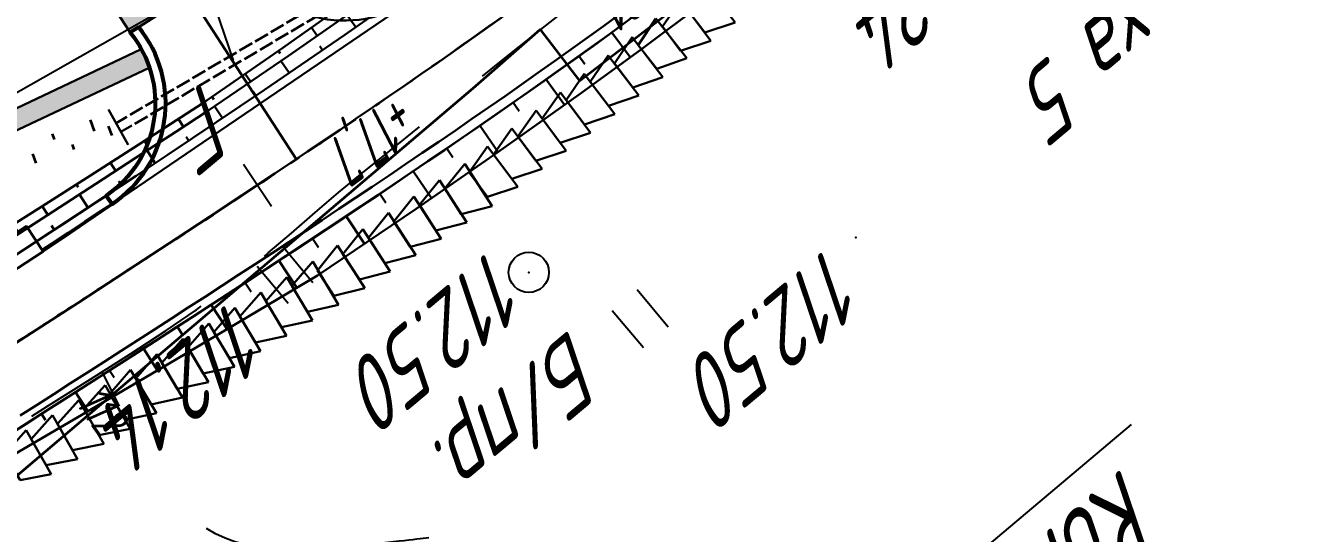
# Model space of a CAD drawing. Header units: millimetres. Extents: x -698 to 8131, y -704 to 4503.
# Drawn here: x 7751.8 to 7815.3, y -586.4 to -561.2 of the extents above; entities that cross this region are included whole.
import ezdxf
from ezdxf import colors
from ezdxf.entities.mleader import LeaderData, LeaderLine
from ezdxf.math import Vec2, Vec3

# ---------------------------------------------------------------- set-up
doc = ezdxf.new("R2010")
doc.units = ezdxf.units.MM
for name, pattern in [('ACAD_ISO02W100', [15, 12, -3]), ('CONTI', [0]), ('STROT', [1.7, 0.5, -1.2])]:
    doc.linetypes.add(name, pattern=pattern)
for name, color, linetype, lineweight in [('10', 1, 'Continuous', 35), ('Гравий', 30, 'Continuous', 35), ('КОПИЯ_ОСЬ_13_ОТКОСЫ', 7, 'Continuous', 30), ('КОПИЯ_ОСЬ_ГРАНИЦЫ_ПОЛОС', 7, 'Continuous', 30), ('КОПИЯ_ОСЬ_ОТКОСЫ', 7, 'Continuous', 30), ('Остановки', 1, 'Continuous', 30), ('ОСЬ_ВЕРХ_ПОКРЫТИЯ_ГРАНИЦЫ_ПОЛОС', 7, 'Continuous', 30), ('ОСЬ_ВЕРХ_ПОКРЫТИЯ_ОСЬ', 1, 'Continuous', 30), ('Ось_примыкания', 1, 'Continuous', 35), ('Площ примыкании', 101, 'Continuous', 30), ('Тротуар', 40, 'Continuous', 35), ('Трубы мет.', 7, 'ACAD_ISO02W100', 30)]:
    doc.layers.add(name, color=color, linetype=linetype, lineweight=lineweight)
for name, color, linetype in [('GOR_BDEFAULT', 212, 'CONTI'), ('NAD_MDEFAULT', 7, 'CONTI'), ('PI_OTDEFAULT', 172, 'CONTI'), ('PI_TTDEFAULT', 5, 'CONTI'), ('SIT_LDEFAULT', 7, 'CONTI'), ('USLZNDEFAULT', 7, 'CONTI'), ('Выноски', 250, 'Continuous'), ('канава', 7, 'Continuous'), ('ОСЬ_ВЕРХ_ПОКРЫТИЯ_ПИКЕТЫ', 1, 'Continuous'), ('разметка', 7, 'Continuous')]:
    doc.layers.add(name, color=color, linetype=linetype)
doc.layers.get('КОПИЯ_ОСЬ_ОТКОСЫ').off()
doc.styles.add('eskd', font='isocpeui.ttf', dxfattribs={"width": 1.2})
doc.styles.add('SHRFT', font='isocpeui.ttf', dxfattribs={"width": 3.5})
doc.styles.get("Standard").update_dxf_attribs({"font": 'isocpeui.ttf'})
doc.styles.add('ГОСТ', font='isocpeui.ttf', dxfattribs={"height": 4})

# ---------------------------------------------------------------- blocks, each defined once
blk = doc.blocks.new('BL_2011')
at = {"color": 0}
for p, q in [((0, 0), (0, 2.4)), ((1.6, 0), (1.6, 2.4))]:
    blk.add_line(p, q, dxfattribs=at)
blk = doc.blocks.new('BL_20')
at = {"color": 0}
blk.add_circle((0, 0), 1, dxfattribs=at)
blk = doc.blocks.new('6')
at = {"layer": 'канава', "color": 5, "linetype": 'Continuous', "lineweight": 30}
for p, q in [((-1.5, -1.25), (-1.5, 1.25)), ((0, 0.75), (-1.5, 1.25)), ((0, 0.75), (0, -0.75)), ((0, -0.75), (-1.5, -1.25))]:
    blk.add_line(p, q, dxfattribs=at)
blk = doc.blocks.new('*U57')
at = {"layer": 'КОПИЯ_ОСЬ_13_ОТКОСЫ'}
for points in [[(139.828, -781.421), (124.639, -794.432), (118.802, -799.315), (116.616, -801.136), (111.51, -805.35), (110.049, -806.542), (109.317, -807.136), (105.14, -811.284), (101.623, -814.691), (98.065, -818.047), (97.347, -818.711), (94.844, -820.625), (93.662, -821.511), (89.789, -824.346), (85.868, -827.133), (82.702, -829.334), (78.711, -832.055), (77.131, -833.095), (75.546, -834.132), (73.162, -835.683), (70.772, -837.229), (66.775, -839.8)], [(154.577, -767.893), (124.228, -793.95), (118.413, -798.857), (116.236, -800.687), (111.152, -804.919), (109.697, -806.117), (108.968, -806.714), (104.79, -810.85), (101.274, -814.246), (97.717, -817.591), (97, -818.253), (94.502, -820.163), (93.315, -821.037), (89.471, -823.898), (85.577, -826.711), (82.431, -828.934), (78.465, -831.684), (76.877, -832.711), (75.285, -833.735), (72.891, -835.267), (70.489, -836.794), (66.473, -839.334)], [(83.84, -827.938), (84.127, -828.344)], [(82.205, -829.09), (82.3, -829.226)], [(80.562, -830.23), (80.827, -830.612)], [(78.918, -831.369), (79.007, -831.497)], [(77.249, -832.47), (77.497, -832.854)], [(75.568, -833.554), (75.65, -833.682)], [(73.883, -834.632), (74.146, -835.043)], [(72.197, -835.708), (72.284, -835.845)], [(70.509, -836.781), (70.788, -837.218)]]:
    blk.add_lwpolyline(points, dxfattribs=at)

msp = doc.modelspace()

# ---------------------------------------------------------------- hatches: boundary and pattern name
at = {"layer": 'Гравий', "ltscale": 7}
msp.add_hatch(color=256, dxfattribs=at).paths.add_polyline_path([(7754.81, -558.191), (7756.972, -561.536), (7762.851, -557.736), (7760.704, -554.381)])
at = {"layer": 'Тротуар', "lineweight": 30, "ltscale": 7}
msp.add_hatch(color=256, dxfattribs=at).paths.add_polyline_path([(7749.029, -567.75), (7750.566, -566.757), (7757.916, -563.279), (7757.488, -562.375), (7750.079, -565.881), (7747.555, -567.315), (7742.559, -569.249), (7737.418, -572.671), (7736.633, -573.333), (7726.975, -584.015), (7728.541, -586.297), (7729.579, -586.042), (7728.246, -584.1), (7737.312, -574.068), (7738.019, -573.472), (7743.022, -570.142), (7748.11, -568.172)])

# ---------------------------------------------------------------- linework, layer by layer
at = {"linetype": 'Continuous'}
msp.add_lwpolyline([(7806.556, -580.958), (7765.463, -615.625), (7724.109, -594.5)], dxfattribs=at)
at = {"layer": '10'}
for points in [[(7777.275, -561.382), (7779.235, -563.922), (7804.995, -544.202), (7801.735, -540.062), (7827.925, -519.342), (7830.075, -522.142), (7880.365, -480.112), (7888.765, -477.362), (7981.265, -400.242), (7996.105, -379.532), (8005.275, -357.472), (8007.615, -334.042), (8006.055, -312.952), (7993.635, -264.502)], [(7975.845, -360.712), (7964.925, -382.972), (7873.845, -465.012), (7802.365, -526.162), (7782.805, -543.732), (7781.165, -545.212), (7775.065, -553.902), (7772.415, -560.052), (7756.235, -553.832), (7709.585, -595.872), (7707.175, -597.812), (7721.345, -610.022), (7724.195, -606.932), (7731.065, -600.732), (7731.065, -600.732), (7773.955, -564.292), (7777.275, -561.382)], [(7873.845, -465.012), (7802.365, -526.162), (7782.805, -543.732), (7781.165, -545.212), (7775.065, -553.902), (7772.415, -560.052), (7756.235, -553.832), (7709.585, -595.872), (7707.175, -597.812), (7721.345, -610.022), (7724.195, -606.932), (7731.065, -600.732), (7731.065, -600.732), (7773.955, -564.292), (7777.275, -561.382), (7779.235, -563.922), (7804.995, -544.202), (7801.735, -540.062), (7827.925, -519.342)]]:
    msp.add_lwpolyline(points, dxfattribs=at)
at = {"layer": 'GOR_BDEFAULT', "color": 212, "elevation": 112, "flags": 128}
for points in [[(7756.439, -580.05), (7755.599, -578.39)], [(7771.759, -586.58), (7771.629, -586.6), (7771.489, -586.61), (7771.339, -586.63), (7771.169, -586.65), (7770.969, -586.67), (7770.769, -586.69), (7770.539, -586.72), (7770.289, -586.74), (7770.019, -586.77), (7769.729, -586.8), (7769.419, -586.84), (7769.089, -586.87), (7768.739, -586.91), (7768.359, -586.95), (7767.959, -586.99), (7767.539, -587.04), (7767.099, -587.08), (7766.629, -587.12), (7766.149, -587.15), (7765.659, -587.17), (7765.169, -587.18), (7764.659, -587.17), (7764.149, -587.14), (7763.639, -587.09), (7763.139, -587.02), (7762.639, -586.91), (7762.149, -586.77), (7761.669, -586.59), (7761.199, -586.38), (7760.759, -586.12)]]:
    msp.add_lwpolyline(points, dxfattribs=at)
at = {"layer": 'PI_TTDEFAULT', "color": 5}
for p in [(7792.919, -571.69, 112.502), (7776.719, -573.42, 112.5), (7760.209, -575.31, 112.136)]:
    msp.add_point(p, dxfattribs=at)
at = {"layer": 'SIT_LDEFAULT', "color": 7}
for p, q in [((7777.309, -561.39), (7779.319, -559.8)), ((7775.289, -563.01), (7777.309, -561.39)), ((7774.419, -563.7), (7775.289, -563)), ((7769.839, -567.39), (7771.299, -566.21)), ((7768.479, -568.49), (7769.839, -567.4)), ((7767.299, -569.47), (7768.479, -568.49)), ((7766.129, -570.46), (7767.299, -569.47)), ((7764.969, -571.47), (7766.129, -570.46)), ((7763.809, -572.46), (7764.969, -571.47)), ((7763.619, -572.61), (7763.809, -572.46)), ((7758.759, -576.3), (7760.209, -575.31)), ((7760.209, -575.31), (7760.489, -575.1)), ((7756.979, -577.46), (7758.759, -576.3)), ((7754.999, -578.72), (7756.979, -577.46)), ((7752.929, -580.02), (7754.999, -578.72)), ((7752.099, -580.54), (7752.929, -580.02))]:
    msp.add_line(p, q, dxfattribs=at)
at = {"layer": 'Гравий', "linetype": 'Continuous'}
msp.add_lwpolyline([(7756.972, -561.536), (7754.81, -558.191), (7760.704, -554.381), (7762.851, -557.736)], dxfattribs=at)
at = {"layer": 'КОПИЯ_ОСЬ_13_ОТКОСЫ'}
for points in [[(7847.91, -494.068), (7802.229, -532.754), (7799.326, -535.201), (7794.239, -539.449), (7792.782, -540.651), (7792.052, -541.25), (7787.828, -545.357), (7784.27, -548.732), (7780.671, -552.054), (7779.945, -552.712), (7776.82, -555.045), (7775.449, -556.054), (7771.548, -558.874), (7767.603, -561.646), (7763.62, -564.379), (7758.852, -567.583), (7757.272, -568.632), (7754.896, -570.2), (7751.719, -572.286), (7722.994, -591.049)], [(7854.399, -501.677), (7808.967, -540.675), (7806.061, -543.157), (7800.942, -547.49), (7799.469, -548.722), (7798.731, -549.337), (7793.77, -552.73), (7789.595, -555.509), (7785.379, -558.235), (7784.53, -558.773), (7780.713, -561.615), (7776.704, -564.476), (7772.662, -567.276), (7768.596, -570.024), (7763.728, -573.241), (7762.124, -574.287), (7759.718, -575.848), (7757.31, -577.401), (7753.295, -579.976), (7726.799, -596.934)], [(7821.936, -514.776), (7806.747, -527.786), (7800.91, -532.669), (7798.724, -534.491), (7793.619, -538.704), (7792.157, -539.897), (7791.425, -540.491), (7787.248, -544.638), (7783.731, -548.046), (7780.172, -551.401), (7779.456, -552.066), (7776.952, -553.979), (7775.77, -554.866), (7771.897, -557.7), (7767.976, -560.488), (7764.809, -562.689), (7760.82, -565.409), (7759.239, -566.45), (7757.654, -567.487), (7755.27, -569.037), (7752.88, -570.583), (7748.882, -573.155)], [(7830.147, -524.405), (7815.236, -537.743), (7809.367, -542.62), (7807.155, -544.45), (7801.958, -548.71), (7800.463, -549.922), (7799.713, -550.527), (7794.735, -553.928), (7790.544, -556.718), (7786.309, -559.455), (7785.456, -559.995), (7782.235, -562.4), (7779.218, -564.602), (7775.191, -567.465), (7771.137, -570.27), (7766.248, -573.573), (7761.301, -576.522), (7758.826, -577.981), (7755.527, -579.915), (7748.937, -583.762), (7737.797, -590.476), (7731.767, -594.041), (7727.097, -597.395)], [(7768.144, -561.266), (7767.721, -560.665)], [(7780.829, -561.529), (7781.744, -562.758)], [(7766.5, -562.404), (7766.361, -562.202)], [(7764.85, -563.535), (7764.441, -562.94)], [(7779.203, -562.693), (7779.5, -563.108)], [(7777.575, -563.854), (7778.482, -565.125)], [(7763.198, -564.662), (7763.064, -564.463)], [(7775.94, -565.006), (7776.236, -565.433)], [(7761.538, -565.778), (7761.142, -565.189)], [(7774.296, -566.145), (7775.204, -567.455)], [(7759.878, -566.893), (7759.746, -566.697)], [(7758.215, -568.005), (7757.805, -567.388)], [(7772.652, -567.283), (7772.949, -567.724)], [(7756.548, -569.11), (7756.412, -568.904)], [(7770.994, -568.403), (7771.9, -569.742)], [(7754.88, -570.212), (7754.455, -569.565)], [(7769.337, -569.523), (7769.639, -569.969)], [(7767.674, -570.633), (7768.577, -572)], [(7753.208, -571.309), (7753.066, -571.094)], [(7766.005, -571.736), (7766.307, -572.191)], [(7764.337, -572.839), (7765.226, -574.183)], [(7762.664, -573.935), (7762.958, -574.385)], [(7760.987, -575.025), (7761.775, -576.239)], [(7759.309, -576.112), (7759.57, -576.518)], [(7757.627, -577.196), (7758.323, -578.276)], [(7755.944, -578.277), (7756.176, -578.637)], [(7754.261, -579.357), (7754.866, -580.3)], [(7752.577, -580.436), (7752.778, -580.75)]]:
    msp.add_lwpolyline(points, dxfattribs=at)
at = {"layer": 'КОПИЯ_ОСЬ_ГРАНИЦЫ_ПОЛОС'}
msp.add_lwpolyline([(7757.393, -561.267), (7757.764, -561.841, -0.4077), (7756.094, -570.063), (7754.76, -570.969), (7753.96, -571.511), (7753.159, -572.053), (7752.658, -572.392)], format="xyb", dxfattribs=at)
at = {"layer": 'Остановки', "color": 1, "linetype": 'Continuous'}
msp.add_lwpolyline([(7735.907, -583.318), (7735.087, -582.062), (7751.839, -571.135), (7752.658, -572.392), (7752.658, -572.392), (7735.907, -583.318)], close=True, dxfattribs=at)
at = {"layer": 'ОСЬ_ВЕРХ_ПОКРЫТИЯ_ГРАНИЦЫ_ПОЛОС'}
for points in [[(7781.184, -560.649), (7780.418, -561.211), (7779.609, -561.796), (7778.798, -562.378), (7777.986, -562.958), (7777.172, -563.534), (7776.357, -564.109), (7775.541, -564.68), (7774.723, -565.25), (7773.904, -565.816), (7773.084, -566.381), (7772.263, -566.944), (7771.44, -567.504), (7770.617, -568.062), (7769.793, -568.619), (7768.967, -569.173), (7768.141, -569.726), (7767.315, -570.277), (7766.487, -570.826), (7765.659, -571.374), (7764.83, -571.92), (7764, -572.464), (7763.17, -573.008), (7762.34, -573.55), (7761.509, -574.091), (7760.678, -574.631), (7759.846, -575.169), (7759.014, -575.707), (7758.182, -576.244), (7757.35, -576.78), (7756.518, -577.315), (7755.685, -577.85), (7754.853, -578.384), (7754.021, -578.918), (7753.188, -579.451), (7752.356, -579.984), (7751.524, -580.516)], [(7781.48, -561.051), (7780.712, -561.615), (7779.901, -562.202), (7779.089, -562.785), (7778.276, -563.365), (7777.461, -563.943), (7776.645, -564.518), (7775.827, -565.09), (7775.008, -565.66), (7774.188, -566.228), (7773.367, -566.793), (7772.545, -567.356), (7771.721, -567.917), (7770.897, -568.476), (7770.072, -569.033), (7769.246, -569.588), (7768.419, -570.142), (7767.591, -570.693), (7766.763, -571.243), (7765.934, -571.791), (7765.105, -572.337), (7764.275, -572.883), (7763.444, -573.426), (7762.613, -573.969), (7761.782, -574.51), (7760.95, -575.05), (7760.118, -575.589), (7759.286, -576.127), (7758.453, -576.664), (7757.621, -577.2), (7756.788, -577.736), (7755.956, -578.271), (7755.123, -578.805), (7754.29, -579.339), (7753.458, -579.872), (7752.626, -580.405), (7751.794, -580.937), (7750.962, -581.47)], [(7781.48, -561.051), (7780.713, -561.615), (7779.903, -562.201), (7779.091, -562.784), (7778.277, -563.364), (7777.463, -563.941), (7776.646, -564.516), (7775.829, -565.089), (7775.01, -565.659), (7774.19, -566.227), (7773.369, -566.792), (7772.547, -567.355), (7771.723, -567.916), (7770.899, -568.475), (7770.074, -569.032), (7769.248, -569.587), (7768.421, -570.14), (7767.593, -570.692), (7766.765, -571.242), (7765.936, -571.79), (7765.107, -572.336), (7764.276, -572.881), (7763.446, -573.425), (7762.615, -573.968), (7761.784, -574.509), (7760.952, -575.049), (7760.12, -575.588), (7759.288, -576.126), (7758.455, -576.663), (7757.623, -577.199), (7756.79, -577.735), (7755.957, -578.269), (7755.125, -578.804), (7754.292, -579.337), (7753.46, -579.871), (7752.628, -580.403), (7751.796, -580.936), (7750.964, -581.468)]]:
    msp.add_lwpolyline(points, dxfattribs=at)
for points in [[(7757.392, -561.265), (7757.745, -561.811, -0.410222), (7756.032, -570.062), (7756.032, -570.062), (7756.032, -570.062), (7756.032, -570.062), (7756.032, -570.062), (7755.537, -570.377), (7754.715, -570.919), (7753.891, -571.46), (7753.067, -572.001), (7752.602, -572.306)], [(7756.972, -561.536), (7757.325, -562.082, -0.40997), (7755.758, -569.643), (7755.265, -569.958), (7754.44, -570.501), (7753.617, -571.042), (7752.793, -571.583), (7752.329, -571.887)]]:
    msp.add_lwpolyline(points, format="xyb", dxfattribs=at)
at = {"layer": 'ОСЬ_ВЕРХ_ПОКРЫТИЯ_ОСЬ'}
msp.add_lwpolyline([(7775.351, -560.802), (7774.559, -561.366), (7773.765, -561.928), (7772.97, -562.487), (7772.173, -563.044), (7771.375, -563.6), (7770.576, -564.153), (7769.775, -564.705), (7768.974, -565.254), (7768.171, -565.802), (7767.366, -566.349), (7765.755, -567.437), (7764.139, -568.519), (7762.52, -569.596), (7760.898, -570.668), (7759.273, -571.736), (7756.832, -573.332), (7754.387, -574.922), (7749.49, -578.091)], dxfattribs=at)
at = {"layer": 'ОСЬ_ВЕРХ_ПОКРЫТИЯ_ПИКЕТЫ'}
msp.add_line((7762.579, -568.056), (7763.964, -570.138), dxfattribs=at)
at = {"layer": 'Ось_примыкания', "color": 0}
for p, q in [((7754.981, -565.864), (7755.187, -566.428)), ((7756.07, -566.638), (7755.899, -566.168)), ((7753.102, -566.549), (7753.205, -566.831)), ((7752.312, -568.008), (7752.141, -567.538)), ((7754.191, -567.323), (7754.106, -567.088))]:
    msp.add_line(p, q, dxfattribs=at)
at = {"layer": 'Ось_примыкания', "linetype": 'Continuous'}
for points in [[(7762.851, -557.736), (7756.972, -561.536)], [(7759.911, -559.636), (7765.21, -567.833)]]:
    msp.add_lwpolyline(points, dxfattribs=at)
at = {"layer": 'Площ примыкании', "linetype": 'Continuous', "lineweight": 30}
msp.add_lwpolyline([(7771.198, -559.736), (7756.072, -570.034, 0.421848), (7757.579, -561.554), (7757.392, -561.265), (7762.431, -558.008, 0.445987), (7771.198, -559.736, -1.208635)], format="xyb", dxfattribs=at)
at = {"layer": 'Площ примыкании', "color": 4, "lineweight": 53, "ltscale": 7}
msp.add_lwpolyline([(7757.393, -561.267), (7756.972, -561.536, -0.43898), (7755.779, -569.619), (7756.072, -570.034, 0.440087), (7757.393, -561.267, 2.931256)], format="xyb", dxfattribs=at)
at = {"layer": 'разметка', "lineweight": 30, "ltscale": 7}
for points in [[(7838.467, -508.69), (7820.061, -524.384, -0.003372), (7795.392, -545.294, -0.007197), (7786.072, -552.794, -0.008027), (7786.072, -552.794, -0.012479), (7773.075, -562.407)], [(7733.159, -588.65), (7749.954, -577.791), (7749.954, -577.791, 0.001154), (7757.809, -572.693)]]:
    msp.add_lwpolyline(points, format="xyb", dxfattribs=at)
at = {"layer": 'разметка', "linetype": 'STROT', "lineweight": 30}
msp.add_lwpolyline([(7773.075, -562.407, -0.010663), (7757.809, -572.693)], format="xyb", dxfattribs=at)
at = {"layer": 'Тротуар', "lineweight": 30, "ltscale": 7}
for points in [[(7757.488, -562.375), (7750.079, -565.881), (7747.555, -567.315), (7747.555, -567.315), (7742.559, -569.249), (7737.418, -572.671), (7736.615, -573.348), (7726.975, -584.015), (7728.541, -586.297)], [(7751.402, -571.42), (7749.029, -567.75), (7750.566, -566.757), (7757.916, -563.279)]]:
    msp.add_lwpolyline(points, dxfattribs=at)
at = {"layer": 'Трубы мет.', "lineweight": 30, "ltscale": 0.06}
for points in [[(7769.222, -558.416), (7756.273, -566.023)], [(7769.446, -558.82), (7756.515, -566.461)]]:
    msp.add_lwpolyline(points, dxfattribs=at)
at = {"layer": 'Трубы мет.', "lineweight": 30}
msp.add_lwpolyline([(7755.896, -565.341), (7756.863, -567.092)], dxfattribs=at)

# ---------------------------------------------------------------- block references
at = {"layer": 'USLZNDEFAULT', "color": 7, "rotation": 40}
for name, p in [('BL_2011', (7764.799, -574.96)), ('BL_20', (7776.719, -573.42)), ('BL_2011', (7782.399, -577.16))]:
    msp.add_blockref(name, p, dxfattribs=at)
at = {"layer": 'КОПИЯ_ОСЬ_13_ОТКОСЫ'}
msp.add_blockref('*U57', (7682.108, 266.646), dxfattribs=at)
at = {"layer": 'КОПИЯ_ОСЬ_ОТКОСЫ'}
for p, rotation in [((7784.99, -560.939), 216.8277385277615), ((7783.789, -561.838), 216.8277385277615), ((7782.598, -562.749), 218.1198499485766), ((7781.413, -563.668), 217.3502064310734), ((7780.22, -564.578), 217.3502064310734), ((7779.028, -565.488), 217.3502064310734), ((7777.834, -566.396), 216.5540230693771), ((7776.629, -567.289), 216.5540230693771), ((7775.424, -568.183), 216.5540230693771), ((7774.219, -569.076), 216.5540230693771), ((7772.967, -569.901), 212.7104873300393), ((7771.705, -570.712), 212.7104873300393), ((7770.442, -571.522), 212.7104873300393), ((7769.18, -572.333), 212.7104873300393), ((7767.918, -573.143), 212.7104873300393), ((7766.656, -573.954), 212.7104873300393), ((7765.369, -574.725), 210.7034640020359), ((7764.08, -575.491), 210.7034640020359), ((7762.79, -576.256), 210.7034640020359), ((7761.5, -577.022), 210.7034640020359), ((7760.21, -577.788), 210.7034640020359), ((7758.921, -578.554), 210.7034640020359), ((7757.631, -579.32), 210.7034640020359), ((7756.341, -580.086), 210.7034640020359), ((7755.044, -580.839), 209.8112562277057), ((7753.743, -581.585), 209.8112562277057), ((7752.441, -582.331), 209.8112562277057), ((7751.14, -583.076), 209.8112562277057)]:
    msp.add_blockref('6', p, dxfattribs=dict(at, rotation=rotation))

# ---------------------------------------------------------------- texts
at = {"layer": 'GOR_BDEFAULT', "color": 212, "style": 'SHRFT', "width": 0.75}
msp.add_text('112', height=1.7223, rotation=305.52455, dxfattribs=at).set_placement((7754.208, -579.881, 112))
at = {"layer": 'NAD_MDEFAULT', "color": 7, "style": 'eskd', "oblique": 10, "width": 0.8}
for s, height, rotation, p in [('ольха 5', 3.5, 220, (7811.236, -555.291)), ('Г', 3.5, 220, (7760.67, -563.84)), ('Б/пр.', 3.5, 220, (7778.899, -576.095)), ('Конец трассы ПК 131+68,1', 4, 220.06642, (7806.29, -582.953))]:
    msp.add_text(s, height=height, rotation=rotation, dxfattribs=at).set_placement(p)
at = {"layer": 'PI_OTDEFAULT', "color": 172, "style": 'eskd', "oblique": 10, "width": 0.8}
for s, p in [('114.24', (7800.039, -554.19)), ('112.50', (7775.068, -572.043)), ('112.50', (7791.772, -571.925)), ('112.14', (7762.196, -574.569))]:
    msp.add_text(s, height=3.5, rotation=220, dxfattribs=at).set_placement(p)
at = {"layer": 'ОСЬ_ВЕРХ_ПОКРЫТИЯ_ПИКЕТЫ', "width": 0.6}
for s, p in [('131', (7781.975, -557.824)), ('+17,7', (7770.176, -564.429))]:
    msp.add_text(s, height=2.5, rotation=216.50404, dxfattribs=at).set_placement(p)

# ---------------------------------------------------------------- leaders
at = {"layer": 'Выноски', "linetype": 'Continuous'}
ml = msp.add_multileader_mtext('Standard', dxfattribs=at)
ml.set_content('Граница работа по примыканию', color=256, style='ГОСТ')
ml.set_leader_properties()
ml.build(insert=Vec2(0, 0))
ml.multileader.update_dxf_attribs({"text_left_attachment_type": 5, "text_right_attachment_type": 5, "dogleg_length": 0, "arrow_head_size": 0.18})
ctx = ml.context
ctx.base_point, ctx.char_height, ctx.arrow_head_size, ctx.landing_gap_size, ctx.plane_origin, ctx.plane_x_axis, ctx.plane_y_axis = Vec3(7795.119, -455.372), 5, 0.18, 0, Vec3(7874.906, -553.471), Vec3(-0.756333, -0.654187), Vec3(0.654187, -0.756333)
ctx.left_attachment, ctx.right_attachment = 5, 5
notes = []
notes.append((ctx, [(1, (1, 1, 0), (7697.516, -539.793), (0.756333, 0.654187), 0, [(0, [(7838.703, -494.052)], 0, []), (2, [(7759.92, -559.65), (7713.908, -585.775)], 0, [])])]))
ctx.mtext.insert, ctx.mtext.text_direction, ctx.mtext.rotation, ctx.mtext.flow_direction = Vec3(7799.328, -460.237), Vec3(-0.756333, -0.654187), 3.8547, 5
ml = msp.add_multileader_mtext('Standard', dxfattribs=at)
ml.set_content('металл. труба, {\\Fgost|c204;%%C} 0,5м, L-15,0м', color=256, style='ГОСТ')
ml.set_leader_properties()
ml.build(insert=Vec2(0, 0))
ml.multileader.update_dxf_attribs({"text_left_attachment_type": 5, "text_right_attachment_type": 5, "dogleg_length": 0, "arrow_head_size": 0.18})
ctx = ml.context
ctx.base_point, ctx.arrow_head_size, ctx.landing_gap_size, ctx.plane_origin, ctx.plane_x_axis, ctx.plane_y_axis = Vec3(7824.937, -445.475), 0.18, 0, Vec3(7723.715, -446.2), Vec3(-0.770857, -0.637008), Vec3(0.637008, -0.770857)
ctx.left_attachment, ctx.right_attachment, ctx.text_align_type = 5, 5, 2
notes.append((ctx, [(1, (1, 1, 0), (7744.768, -511.724), (0.770857, 0.637008), 0, [(0, [(7762.146, -563.093)], 0, [])])]))
ctx.mtext.insert, ctx.mtext.text_direction, ctx.mtext.rotation, ctx.mtext.alignment, ctx.mtext.flow_direction = Vec3(7748.046, -515.691), Vec3(-0.770857, -0.637008), 3.832203, 3, 5
ml = msp.add_multileader_mtext('Standard', dxfattribs=at)
ml.set_content('Граница работа по примыканию', color=256, style='ГОСТ')
ml.set_leader_properties()
ml.build(insert=Vec2(0, 0))
ml.multileader.update_dxf_attribs({"text_left_attachment_type": 5, "text_right_attachment_type": 5, "dogleg_length": 0, "arrow_head_size": 0.18})
ctx = ml.context
ctx.base_point, ctx.char_height, ctx.arrow_head_size, ctx.landing_gap_size, ctx.plane_origin, ctx.plane_x_axis, ctx.plane_y_axis = Vec3(7763.628, -631.957), 5, 0.18, 0, Vec3(7832.713, -692.142), Vec3(-0.756333, -0.654187), Vec3(0.654187, -0.756333)
ctx.left_attachment, ctx.right_attachment = 5, 5
notes.append((ctx, [(0, (1, 1, 0), (7763.628, -631.957), (-0.756333, -0.654187), 0, [(0, [(7728.799, -607.877)], 0, [])])]))
ctx.mtext.insert, ctx.mtext.text_direction, ctx.mtext.rotation, ctx.mtext.flow_direction = Vec3(7767.836, -636.823), Vec3(-0.756333, -0.654187), 3.8547, 5
for ctx, leaders in notes:
    for number, flags, end, landing, length, lines in leaders:
        leader = LeaderData()
        leader.index, (leader.has_last_leader_line, leader.has_dogleg_vector, leader.attachment_direction) = number, flags
        leader.last_leader_point, leader.dogleg_vector, leader.dogleg_length = Vec3(end), Vec3(landing), length
        for number, points, colour, breaks in lines:
            line = LeaderLine()
            line.index, line.vertices, line.color, line.breaks = number, Vec3.list(points), colors.encode_raw_color(colour), breaks
            leader.lines.append(line)
        ctx.leaders.append(leader)

doc.saveas('drawing.dxf')
